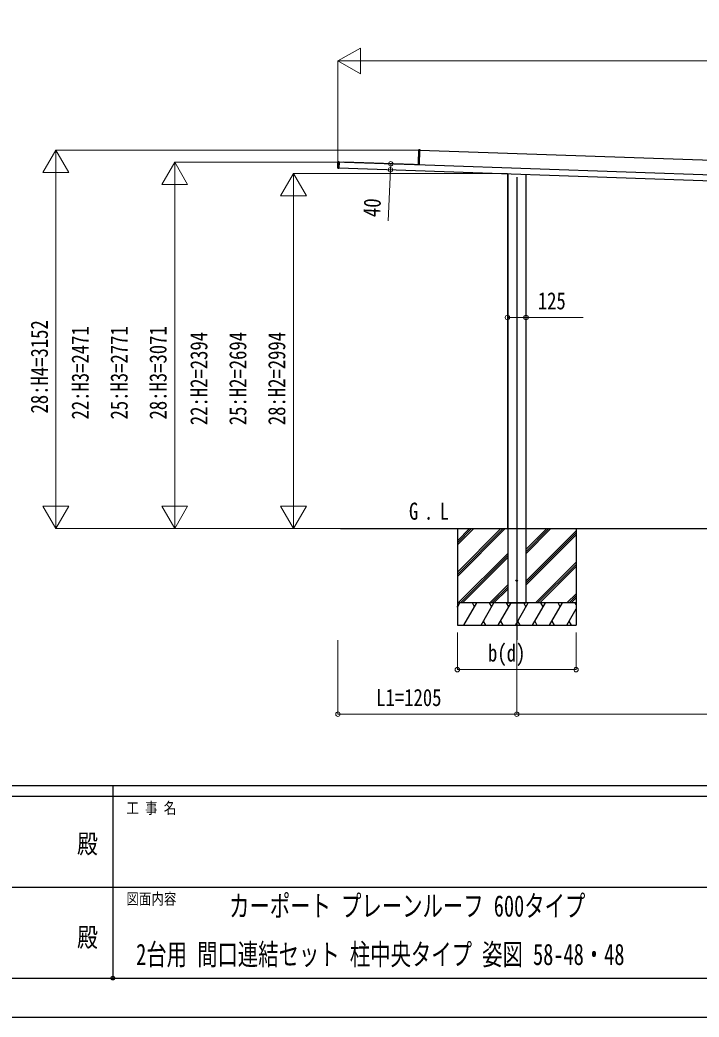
# Model space of a CAD drawing. Units: millimetres, scale not verified. Extents: x -14718 to 14718, y -10396 to 10396.
# Drawn here: x -643 to 3933, y -10394 to -3674 of the extents above; entities that cross this region are included whole.
import ezdxf
from ezdxf.enums import TextEntityAlignment as Align

# ---------------------------------------------------------------- set-up
doc = ezdxf.new("R2010")
doc.units = ezdxf.units.MM
doc.header["$LTSCALE"] = 50
doc.header["$PDMODE"] = 32
doc.header["$PDSIZE"] = 25
for name, color, linetype in [('0-2_USER1', 3, 'Continuous'), ('0-3_YKK_12', 2, 'Continuous'), ('0-4_YKK_A1', 4, 'Continuous'), ('0-6_YKK_ZWAK', 7, 'Continuous')]:
    doc.layers.add(name, color=color, linetype=linetype)
doc.layers.add('0-5_YKK_D', color=6, linetype='Continuous', lineweight=18)
doc.styles.add('ＭＳ ゴシック', font='')
doc.styles.get('ＭＳ ゴシック').set_extended_font_data('MS Gothic')

msp = doc.modelspace()

# ---------------------------------------------------------------- linework, layer by layer
at = {"layer": '0-3_YKK_12'}
msp.add_line((2704.57, -4733.5), (2704.57, -7852.3), dxfattribs=at)
at = {"layer": '0-4_YKK_A1'}
for p, q in [((2046.38, -4548.77), (2043.16, -4640.86)), ((2046.38, -4548.77), (2045.91, -4548.75)), ((2051.92, -4548.62), (2046.38, -4548.77)), ((2046.4, -4548.27), (2051.94, -4548.13)), ((2048.38, -4650.03), (2051.92, -4548.62)), ((2051.84, -4550.82), (6764.97, -4715.41)), ((2051.94, -4548.13), (2051.92, -4548.62)), ((1498.59, -4672.13), (1500.03, -4631.07)), ((1500.49, -4631.09), (1499.06, -4672.15)), ((1500.49, -4631.09), (1500.03, -4631.07)), ((1508.04, -4630.89), (1500.49, -4631.09)), ((1508.04, -4630.89), (1506.57, -4672.87)), ((7302.65, -4834.25), (1508, -4631.89)), ((1538.93, -4632.97), (1538.97, -4631.87)), ((2040.51, -4650.49), (1538.93, -4632.97)), ((2008.37, -4648.27), (1538.97, -4631.87)), ((1543.78, -4633.14), (1543.79, -4632.84)), ((1543.79, -4632.84), (1543.81, -4632.24)), ((1499.06, -4672.15), (1498.59, -4672.13)), ((1506.55, -4673.37), (1499.04, -4672.65)), ((1499.06, -4672.15), (1506.57, -4672.87)), ((1506.57, -4672.87), (1506.55, -4673.37)), ((7301.25, -4874.22), (1506.61, -4671.87)), ((2008.33, -4649.37), (2008.37, -4648.27)), ((2013.37, -4649.54), (2013.38, -4649.24)), ((2013.38, -4649.24), (2013.4, -4648.64)), ((2013.4, -4648.64), (2013.41, -4648.34)), ((2017.37, -4649.68), (2017.39, -4648.98)), ((2048.37, -4650.06), (2017.39, -4648.98)), ((2042.88, -4648.87), (2042.41, -4648.85)), ((2043.16, -4640.86), (2042.69, -4640.85)), ((2043.16, -4640.86), (2042.88, -4648.87)), ((2048.38, -4650.03), (2048.35, -4650.76)), ((2642.07, -4711.52), (2642.07, -7102.3)), ((2643.27, -4711.56), (2643.27, -7102.3)), ((2643.67, -4711.58), (2643.67, -7602.3)), ((2765.47, -4715.83), (2765.47, -7602.3)), ((2765.87, -4715.84), (2765.87, -7102.3)), ((2767.07, -4715.89), (2767.07, -7102.3)), ((1517.09, -7102.3), (7815.49, -7102.3)), ((2304.57, -7102.3), (2304.57, -7752.3)), ((2304.57, -7396.27), (2598.55, -7102.3)), ((2304.57, -7410.42), (2612.7, -7102.3)), ((2304.57, -7424.56), (2626.84, -7102.3)), ((2304.57, -7184.14), (2386.42, -7102.3)), ((2304.57, -7198.28), (2400.56, -7102.3)), ((2304.57, -7212.43), (2414.7, -7102.3)), ((2765.47, -7272.03), (2935.21, -7102.3)), ((2765.47, -7257.89), (2921.06, -7102.3)), ((2765.47, -7243.74), (2906.92, -7102.3)), ((2765.47, -7455.87), (3104.57, -7116.78)), ((3104.57, -7102.3), (3104.57, -7752.3)), ((2765.47, -7470.02), (3104.57, -7130.92)), ((2765.47, -7484.16), (3104.57, -7145.06)), ((2310.68, -7602.3), (2643.67, -7269.31)), ((2324.82, -7602.3), (2643.67, -7283.45)), ((2338.97, -7602.3), (2643.67, -7297.59)), ((2831.18, -7602.3), (3104.57, -7328.91)), ((2845.32, -7602.3), (3104.57, -7343.05)), ((2859.47, -7602.3), (3104.57, -7357.19)), ((2522.81, -7602.3), (2643.67, -7481.44)), ((2536.96, -7602.3), (2643.67, -7495.58)), ((2551.1, -7602.3), (2643.67, -7509.72)), ((3043.31, -7602.3), (3104.57, -7541.04)), ((3057.46, -7602.3), (3104.57, -7555.18)), ((3071.6, -7602.3), (3104.57, -7569.32)), ((3104.57, -7602.3), (2304.57, -7602.3)), ((2304.57, -7631.24), (2321.28, -7602.3)), ((2306.28, -7628.28), (2304.57, -7625.32)), ((2349.12, -7752.3), (2435.72, -7602.3)), ((2420.72, -7628.28), (2405.72, -7602.3)), ((2464.59, -7752.3), (2551.19, -7602.3)), ((2536.19, -7628.28), (2521.19, -7602.3)), ((2580.06, -7752.3), (2666.66, -7602.3)), ((2651.66, -7628.28), (2636.66, -7602.3)), ((2643.67, -7602.3), (2765.47, -7602.3)), ((2695.53, -7752.3), (2782.13, -7602.3)), ((2767.13, -7628.28), (2752.13, -7602.3)), ((2811, -7752.3), (2897.6, -7602.3)), ((2882.6, -7628.28), (2867.6, -7602.3)), ((2926.47, -7752.3), (3013.07, -7602.3)), ((2998.07, -7628.28), (2983.07, -7602.3)), ((3041.94, -7752.3), (3104.57, -7643.81)), ((3104.57, -7612.74), (3098.54, -7602.3)), ((2479.59, -7726.32), (2494.59, -7752.3)), ((2595.06, -7726.32), (2610.06, -7752.3)), ((2710.53, -7726.32), (2725.53, -7752.3)), ((2826, -7726.32), (2841, -7752.3)), ((2941.47, -7726.32), (2956.47, -7752.3)), ((3056.94, -7726.32), (3071.94, -7752.3)), ((2304.57, -7752.3), (3104.57, -7752.3))]:
    msp.add_line(p, q, dxfattribs=at)
for points in [[(2042.41, -4648.85), (2042.69, -4640.85), (2045.91, -4548.75)], [(1500.51, -4630.59), (1508.05, -4630.39), (1508.04, -4630.89)], [(1543.81, -4632.24), (1543.82, -4631.94), (2013.41, -4648.34)], [(2017.39, -4648.98), (2017.41, -4648.48), (2042.1, -4649.34)]]:
    msp.add_lwpolyline(points, dxfattribs=at)
msp.add_circle((2704.57, -7452.3), 5, dxfattribs=at)
for centre, radius, start, end in [((2046.41, -4548.77), 0.5, 91.5, 178), ((2048.44, -4548.59), 2.07, 171.06854, 184.93146), ((1500.52, -4631.09), 0.5, 91.5, 178), ((1502.55, -4630.91), 2.07, 171.06854, 184.93146), ((1499.09, -4672.15), 0.5, 178, 264.5), ((1501.1, -4672.47), 2.07, 171.06854, 184.93146), ((2041.91, -4648.84), 0.5, 268, 358), ((2041.91, -4648.57), 0.765, 269.05171, 301.0406), ((2042.1, -4649.1), 0.242, 269.80053, 328.78296), ((2044.98, -4634.08), 15.54, 259.3054, 261.87346), ((2042.61, -4651.05), 1.85, 83.82294, 99.58333), ((2039.65, -4648.99), 3.17, 351.51431, 355.97407), ((2041.88, -4648.84), 1, 337.89786, 358), ((2048.33, -4650.03), 0.046, 321.12762, 0.80407)]:
    msp.add_arc(centre, radius, start, end, dxfattribs=at)
for centre, ratio, start_param in [((2035.29, -4649.61), 0.038227, 0), ((2035.31, -4649.61), 0.061163, 0.0374041)]:
    msp.add_ellipse(centre, major_axis=(13.07, -0.46), ratio=ratio, start_param=start_param, end_param=0.962078, dxfattribs=at)
at = {"layer": '0-5_YKK_D', "color": 1}
for p, q in [((1499.63, -3950.72), (1651.18, -3863.22)), ((1651.18, -4038.22), (1651.18, -3863.22)), ((1499.63, -4670.14), (1499.63, -3949.72)), ((1499.63, -3950.72), (1651.18, -4038.22)), ((1499.63, -3950.72), (1802.74, -3950.72)), ((1674.63, -3950.72), (7134.63, -3950.72)), ((-400.37, -4550.72), (-487.87, -4702.27)), ((2047.84, -4550.72), (-401.37, -4550.72)), ((-400.37, -4550.72), (-312.87, -4702.27)), ((-400.37, -4550.72), (-400.37, -4853.83)), ((399.63, -4631.67), (312.13, -4783.22)), ((1500.49, -4631.67), (398.63, -4631.67)), ((399.63, -4631.67), (487.13, -4783.22)), ((399.63, -4631.67), (399.63, -4934.77)), ((-487.87, -4702.27), (-312.87, -4702.27)), ((-400.37, -4725.72), (-400.37, -6927.3)), ((1199.63, -4708.57), (1112.13, -4860.13)), ((2642.67, -4708.57), (1198.63, -4708.57)), ((1199.63, -4708.57), (1287.13, -4860.13)), ((1199.63, -4708.57), (1199.63, -5011.68)), ((312.13, -4783.22), (487.13, -4783.22)), ((399.63, -4806.67), (399.63, -6927.3)), ((1112.13, -4860.13), (1287.13, -4860.13)), ((1199.63, -4883.57), (1199.63, -6927.3)), ((-400.37, -7102.3), (-400.37, -6799.19)), ((399.63, -7102.3), (399.63, -6799.19)), ((1199.63, -7102.3), (1199.63, -6799.19)), ((-400.37, -7102.3), (-487.87, -6950.74)), ((-312.87, -6950.74), (-487.87, -6950.74)), ((-400.37, -7102.3), (-312.87, -6950.74)), ((399.63, -7102.3), (312.13, -6950.74)), ((487.13, -6950.74), (312.13, -6950.74)), ((399.63, -7102.3), (487.13, -6950.74)), ((1199.63, -7102.3), (1112.13, -6950.74)), ((1287.13, -6950.74), (1112.13, -6950.74)), ((1199.63, -7102.3), (1287.13, -6950.74)), ((1516.09, -7102.3), (-401.37, -7102.3)), ((1516.09, -7102.3), (398.63, -7102.3)), ((1516.09, -7102.3), (1198.63, -7102.3))]:
    msp.add_line(p, q, dxfattribs=at)
at = {"layer": '0-5_YKK_D'}
for p, q in [((1499.63, -7852.8), (1499.63, -8353.47)), ((2304.57, -7802.3), (2304.57, -8053.47)), ((2704.57, -7853.3), (2704.57, -8353.47)), ((2704.57, -7853.3), (2704.57, -8353.47)), ((3104.57, -7802.3), (3104.57, -8053.47)), ((2304.57, -8052.47), (3104.57, -8052.47)), ((1499.63, -8352.47), (2704.57, -8352.47)), ((2704.57, -8352.47), (6104.37, -8352.47))]:
    msp.add_line(p, q, dxfattribs=at)
for points in [[(1855.66, -4644.03), (1853.74, -4683.99), (1837.32, -5027.4)], [(2642.07, -5679.28), (2767.07, -5679.28), (3152.17, -5679.28)]]:
    msp.add_lwpolyline(points, dxfattribs=at)
for centre in [(1855.66, -4644.03), (1853.74, -4683.99), (2642.07, -5679.28), (2767.07, -5679.28), (2304.57, -8052.47), (3104.57, -8052.47), (1499.63, -8352.47), (2704.57, -8352.47), (2704.57, -8352.47)]:
    msp.add_circle(centre, 14.88, dxfattribs=at)
at = {"layer": '0-6_YKK_ZWAK'}
for p, q in [((13632.57, -8836.3), (-13667.43, -8836.3)), ((-17.43, -8836.3), (-17.43, -10131.3)), ((-17.43, -8906.3), (-4567.43, -8906.3)), ((4532.57, -8906.3), (-17.43, -8906.3)), ((-4541.18, -9518.8), (-17.43, -9518.8)), ((-17.43, -9518.8), (4532.57, -9518.8)), ((-4567.43, -10131.3), (-17.43, -10131.3)), ((-17.43, -10131.3), (4532.57, -10131.3))]:
    msp.add_line(p, q, dxfattribs=at)
msp.add_lwpolyline([(-14717.5, -10393.8), (14717.5, -10393.8), (14717.5, 10396.2), (-14717.5, 10396.2)], close=True, dxfattribs=at)
msp.add_point((-17.43, -10131.3), dxfattribs=at)

# ---------------------------------------------------------------- texts
at = {"layer": '0-2_USER1', "style": 'ＭＳ ゴシック'}
for s, height, width, p in [('G', 115.5, 0.8, (1978.45, -7076.99)), ('L', 115.5, 0.8, (2185.32, -7076.99)), ('.', 115.5, 0.8, (2079.25, -7076.99)), ('カーポート プレーンルーフ 600タイプ', 143.7, 0.7, (766.66, -9759.72)), (' 2台用 間口連結セット 柱中央タイプ 姿図 58-48・48', 143.7, 0.7, (71.52, -10086.38))]:
    msp.add_text(s, height=height, dxfattribs=dict(at, width=width)).set_placement(p, align=Align.BOTTOM_LEFT)
at = {"layer": '0-5_YKK_D', "style": 'ＭＳ ゴシック', "width": 0.8}
msp.add_text('40', height=115.5, rotation=87.262, dxfattribs=at).set_placement((1818.3, -5006.47), align=Align.BOTTOM_LEFT)
for s, p in [('125', (2846.57, -5659.28)), ('b(d)', (2511.37, -8032.47)), ('L1=1205', (1757.7, -8332.47))]:
    msp.add_text(s, height=115.5, dxfattribs=at).set_placement(p, align=Align.BOTTOM_LEFT)
at = {"layer": '0-5_YKK_D', "color": 1, "style": 'ＭＳ ゴシック', "width": 0.8}
for s, p in [('28:H4=3152', (-420.37, -6326.31)), ('22:H3=2471', (-145.37, -6366.78)), ('25:H3=2771', (117.13, -6366.78)), ('28:H3=3071', (379.63, -6366.78)), ('22:H2=2394', (654.63, -6405.23)), ('25:H2=2694', (917.13, -6405.23)), ('28:H2=2994', (1179.63, -6405.23))]:
    msp.add_text(s, height=115.5, rotation=90, dxfattribs=at).set_placement(p, align=Align.BOTTOM_LEFT)
at = {"layer": '0-6_YKK_ZWAK', "style": 'ＭＳ ゴシック', "width": 0.8}
for s, height, p in [('工 事 名', 76.98, (74.44, -9046.3)), ('殿', 128.3, (-257.83, -9329.22)), ('図面内容', 76.98, (74.44, -9658.8)), ('殿', 128.3, (-257.83, -9959.22))]:
    msp.add_text(s, height=height, dxfattribs=at).set_placement(p, align=Align.BOTTOM_LEFT)

doc.saveas('drawing.dxf')
